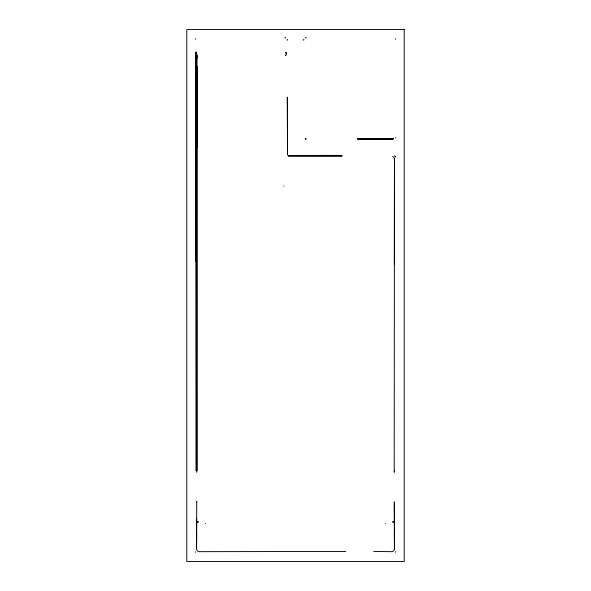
<?xml version="1.0" encoding="UTF-8"?>
<svg xmlns="http://www.w3.org/2000/svg" width="591" height="591" viewBox="0 0 591 591"><rect width="100%" height="100%" fill="white"/><g stroke="black" fill="none" stroke-linecap="round" stroke-linejoin="round"><path stroke-width="0.89" d="M196.042 261.473L196.094 52.215M196.146 135.93L196.227 52.23M196.264 470.724L196.057 52.23L196.182 470.724M196.626 147.395L196.677 66.561L196.766 147.395M196.766 470.724L197.01 54.793L196.995 58.723M287.411 125.986L287.425 97.249L287.485 154.716L287.344 97.249L287.485 125.986M394.345 264.155L394.456 159.068L394.005 157.509L392.66 156.356M196.544 55L196.788 472.372M196.655 518.506L196.574 549.165A2.896 2.896 0 0 0 199.071 551.662L345.809 551.44M196.655 533.126L196.544 548.78L196.737 501.656M394.456 159.068L394.212 472.372M394.411 471.891L394.456 470.724M392.742 521.713L392.742 521.971M303.789 39.804L303.7 40.166L303.804 39.723M195.259 39.302L195.658 38.718M395.741 137.563L395.497 137.954M395.741 551.698L395.342 552.282M305.673 37.854L306.116 37.75L305.754 37.839M385.746 523.641L385.487 523.648M315.01 155.426L341.923 155.418L288.098 155.463M375.654 551.595L375.093 551.492L391.929 551.662A2.911 2.911 0 0 0 394.456 548.78L394.19 501.774M373.615 551.344L374.339 551.359M283.968 186.069L283.717 186.062M205.513 523.648L205.254 523.641M285.246 37.839L284.884 37.75L285.327 37.854M394.463 155.795L395.047 156.194M395.202 156.327L395.741 157.066M395.342 38.718L395.741 39.302M195.658 552.282L195.259 551.698M285.933 52.791L286.221 53.183M286.354 53.493L286.155 53.138L286.399 53.574M287.196 39.723L287.3 40.166L287.211 39.804M198.258 521.971L198.258 521.713M394.345 533.126L394.456 548.78L394.411 502.424M196.833 147.395L196.862 66.561L196.884 470.724M196.286 52.23L196.33 135.93M196.264 135.93L196.168 52.23L196.182 261.473M196.737 501.656L196.737 502.114M196.98 66.561L196.995 147.395L196.98 66.561M393.2 521.713L393.17 522.252L393.2 521.713M286.199 54.786L285.446 55.539L286.199 54.793M404.214 29.55L186.786 29.55L186.786 561.45L404.214 561.45L404.214 29.55M393.141 138.686L357.607 138.597L393.141 138.686M393.141 139.144L357.607 139.055L393.141 139.144M341.923 155.943L288.098 155.943L341.982 155.994M306.116 139.114L305.252 138.833L306.116 139.114M285.963 52.769L285.675 52.459L285.963 52.769M197.83 522.252L197.8 521.713L197.83 522.252"/></g></svg>
